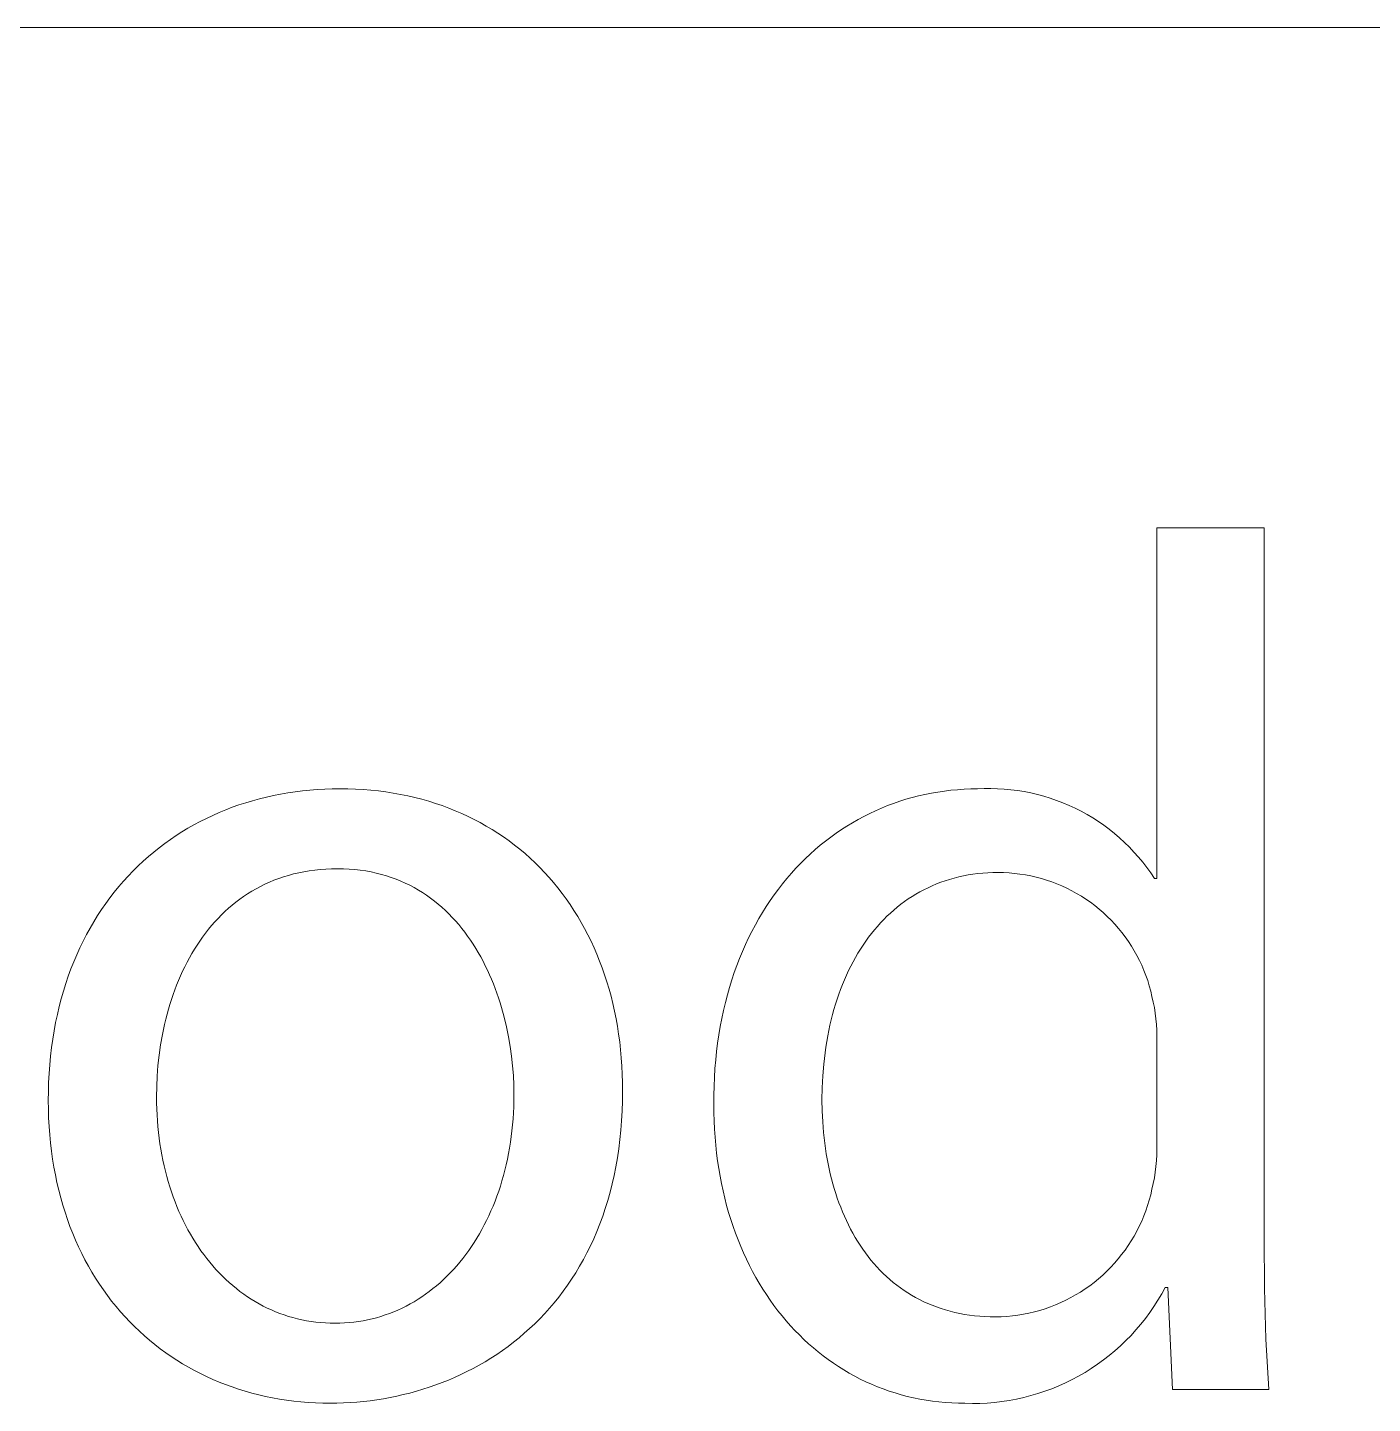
# Model space of a CAD drawing. Header units: millimetres. Extents: x -987 to 2591, y -102 to 2398.
# Drawn here: x 2455.67 to 2495.34, y 257.57 to 298.15 of the extents above; entities that cross this region are included whole.
import ezdxf

# ---------------------------------------------------------------- set-up
doc = ezdxf.new("R2010")
doc.units = ezdxf.units.MM
doc.header["$MEASUREMENT"] = 0
doc.layers.add('Domyślny', color=7, linetype='Continuous', true_color=0x000000)

msp = doc.modelspace()

# ---------------------------------------------------------------- linework, layer by layer
at = {"layer": 'Domyślny', "color": 18, "lineweight": 15, "true_color": 0x000000}
for p, q in [((2587.303, 298.147), (1238.647, 298.147)), ((2488.981, 273.049), (2488.981, 283.39)), ((2488.981, 283.39), (2492.15, 283.39)), ((2492.15, 283.39), (2492.15, 262.457)), ((2462.926, 275.498), (2463.136, 275.54)), ((2463.136, 275.54), (2463.348, 275.577)), ((2463.348, 275.577), (2463.562, 275.608)), ((2463.562, 275.608), (2463.778, 275.635)), ((2463.778, 275.635), (2463.996, 275.658)), ((2463.996, 275.658), (2464.216, 275.675)), ((2464.216, 275.675), (2464.437, 275.687)), ((2464.437, 275.687), (2464.66, 275.695)), ((2464.66, 275.695), (2464.884, 275.697)), ((2464.884, 275.697), (2465.116, 275.694)), ((2465.116, 275.694), (2465.346, 275.687)), ((2465.346, 275.687), (2465.574, 275.674)), ((2465.574, 275.674), (2465.798, 275.655)), ((2465.798, 275.655), (2466.021, 275.632)), ((2466.021, 275.632), (2466.241, 275.604)), ((2466.241, 275.604), (2466.458, 275.57)), ((2466.458, 275.57), (2466.672, 275.532)), ((2466.672, 275.532), (2466.884, 275.488)), ((2482.141, 275.53), (2482.33, 275.568)), ((2482.33, 275.568), (2482.521, 275.601)), ((2482.521, 275.601), (2482.713, 275.629)), ((2482.713, 275.629), (2482.906, 275.652)), ((2482.906, 275.652), (2483.101, 275.67)), ((2483.101, 275.67), (2483.297, 275.683)), ((2483.297, 275.683), (2483.493, 275.691)), ((2483.493, 275.691), (2483.691, 275.694)), ((2483.691, 275.694), (2483.889, 275.702)), ((2483.889, 275.702), (2484.087, 275.705)), ((2484.087, 275.705), (2484.284, 275.7)), ((2484.284, 275.7), (2484.482, 275.688)), ((2484.482, 275.688), (2484.679, 275.67)), ((2484.679, 275.67), (2484.875, 275.645)), ((2484.875, 275.645), (2485.071, 275.614)), ((2485.071, 275.614), (2485.265, 275.575)), ((2485.265, 275.575), (2485.458, 275.53)), ((2461.515, 275.076), (2461.709, 275.15)), ((2461.709, 275.15), (2461.906, 275.22)), ((2461.906, 275.22), (2462.106, 275.285)), ((2462.106, 275.285), (2462.307, 275.346)), ((2462.307, 275.346), (2462.511, 275.401)), ((2462.511, 275.401), (2462.717, 275.452)), ((2462.717, 275.452), (2462.926, 275.498)), ((2466.884, 275.488), (2467.093, 275.44)), ((2467.093, 275.44), (2467.299, 275.387)), ((2467.299, 275.387), (2467.503, 275.329)), ((2467.503, 275.329), (2467.704, 275.266)), ((2467.704, 275.266), (2467.901, 275.199)), ((2467.901, 275.199), (2468.096, 275.127)), ((2468.096, 275.127), (2468.288, 275.05)), ((2480.686, 275.051), (2480.862, 275.127)), ((2480.862, 275.127), (2481.039, 275.199)), ((2481.039, 275.199), (2481.218, 275.267)), ((2481.218, 275.267), (2481.4, 275.329)), ((2481.4, 275.329), (2481.582, 275.387)), ((2481.582, 275.387), (2481.767, 275.439)), ((2481.767, 275.439), (2481.953, 275.487)), ((2481.953, 275.487), (2482.141, 275.53)), ((2485.458, 275.53), (2485.649, 275.479)), ((2485.649, 275.479), (2485.838, 275.421)), ((2485.838, 275.421), (2486.025, 275.356)), ((2486.025, 275.356), (2486.21, 275.285)), ((2486.21, 275.285), (2486.392, 275.208)), ((2486.392, 275.208), (2486.571, 275.125)), ((2460.58, 274.635), (2460.762, 274.733)), ((2460.762, 274.733), (2460.946, 274.825)), ((2460.946, 274.825), (2461.133, 274.913)), ((2461.133, 274.913), (2461.322, 274.997)), ((2461.322, 274.997), (2461.515, 275.076)), ((2468.288, 275.05), (2468.477, 274.969)), ((2468.477, 274.969), (2468.663, 274.883)), ((2468.663, 274.883), (2468.845, 274.793)), ((2468.845, 274.793), (2469.025, 274.698)), ((2480.005, 274.697), (2480.172, 274.792)), ((2480.172, 274.792), (2480.341, 274.883)), ((2480.341, 274.883), (2480.513, 274.969)), ((2480.513, 274.969), (2480.686, 275.051)), ((2486.571, 275.125), (2486.748, 275.035)), ((2486.748, 275.035), (2486.921, 274.94)), ((2486.921, 274.94), (2487.091, 274.839)), ((2487.091, 274.839), (2487.257, 274.732)), ((2487.257, 274.732), (2487.42, 274.619)), ((2459.883, 274.202), (2460.053, 274.317)), ((2460.053, 274.317), (2460.225, 274.427)), ((2460.225, 274.427), (2460.401, 274.534)), ((2460.401, 274.534), (2460.58, 274.635)), ((2469.025, 274.698), (2469.201, 274.599)), ((2469.201, 274.599), (2469.375, 274.495)), ((2469.375, 274.495), (2469.545, 274.388)), ((2469.545, 274.388), (2469.711, 274.275)), ((2479.361, 274.27), (2479.519, 274.383)), ((2479.519, 274.383), (2479.679, 274.492)), ((2479.679, 274.492), (2479.841, 274.597)), ((2479.841, 274.597), (2480.005, 274.697)), ((2487.42, 274.619), (2487.579, 274.501)), ((2487.579, 274.501), (2487.733, 274.377)), ((2487.733, 274.377), (2487.883, 274.248)), ((2459.392, 273.83), (2459.552, 273.958)), ((2459.552, 273.958), (2459.716, 274.082)), ((2459.716, 274.082), (2459.883, 274.202)), ((2469.711, 274.275), (2469.875, 274.159)), ((2469.875, 274.159), (2470.035, 274.038)), ((2470.035, 274.038), (2470.191, 273.914)), ((2470.191, 273.914), (2470.344, 273.785)), ((2478.905, 273.903), (2479.055, 274.03)), ((2479.055, 274.03), (2479.207, 274.152)), ((2479.207, 274.152), (2479.361, 274.27)), ((2487.883, 274.248), (2488.029, 274.114)), ((2488.029, 274.114), (2488.17, 273.975)), ((2488.17, 273.975), (2488.306, 273.832)), ((2458.93, 273.42), (2459.08, 273.561)), ((2459.08, 273.561), (2459.234, 273.698)), ((2459.234, 273.698), (2459.392, 273.83)), ((2470.344, 273.785), (2470.494, 273.652)), ((2470.494, 273.652), (2470.64, 273.515)), ((2470.64, 273.515), (2470.782, 273.374)), ((2478.474, 273.496), (2478.615, 273.636)), ((2478.615, 273.636), (2478.759, 273.771)), ((2478.759, 273.771), (2478.905, 273.903)), ((2488.306, 273.832), (2488.438, 273.684)), ((2488.438, 273.684), (2488.564, 273.531)), ((2488.564, 273.531), (2488.684, 273.374)), ((2458.499, 272.971), (2458.639, 273.124)), ((2458.639, 273.124), (2458.783, 273.274)), ((2458.783, 273.274), (2458.93, 273.42)), ((2463.222, 273.1), (2463.079, 273.051)), ((2463.368, 273.144), (2463.222, 273.1)), ((2463.516, 273.184), (2463.368, 273.144)), ((2463.668, 273.219), (2463.516, 273.184)), ((2463.822, 273.25), (2463.668, 273.219)), ((2463.98, 273.277), (2463.822, 273.25)), ((2464.14, 273.299), (2463.98, 273.277)), ((2464.304, 273.316), (2464.14, 273.299)), ((2464.47, 273.328), (2464.304, 273.316)), ((2464.64, 273.336), (2464.47, 273.328)), ((2464.813, 273.338), (2464.64, 273.336)), ((2464.986, 273.336), (2464.813, 273.338)), ((2465.156, 273.327), (2464.986, 273.336)), ((2465.322, 273.314), (2465.156, 273.327)), ((2465.486, 273.296), (2465.322, 273.314)), ((2465.646, 273.272), (2465.486, 273.296)), ((2465.803, 273.244), (2465.646, 273.272)), ((2465.956, 273.211), (2465.803, 273.244)), ((2466.107, 273.173), (2465.956, 273.211)), ((2466.254, 273.13), (2466.107, 273.173)), ((2466.399, 273.083), (2466.254, 273.13)), ((2470.782, 273.374), (2470.921, 273.23)), ((2470.921, 273.23), (2471.057, 273.081)), ((2478.07, 273.051), (2478.202, 273.204)), ((2478.202, 273.204), (2478.337, 273.352)), ((2478.337, 273.352), (2478.474, 273.496)), ((2483.138, 273.097), (2483.002, 273.063)), ((2483.276, 273.127), (2483.138, 273.097)), ((2483.416, 273.154), (2483.276, 273.127)), ((2483.558, 273.176), (2483.416, 273.154)), ((2483.702, 273.194), (2483.558, 273.176)), ((2483.848, 273.209), (2483.702, 273.194)), ((2483.997, 273.219), (2483.848, 273.209)), ((2484.147, 273.225), (2483.997, 273.219)), ((2484.299, 273.227), (2484.147, 273.225)), ((2484.46, 273.225), (2484.299, 273.227)), ((2484.622, 273.217), (2484.46, 273.225)), ((2484.783, 273.203), (2484.622, 273.217)), ((2484.943, 273.183), (2484.783, 273.203)), ((2485.103, 273.158), (2484.943, 273.183)), ((2485.262, 273.128), (2485.103, 273.158)), ((2485.419, 273.092), (2485.262, 273.128)), ((2488.684, 273.374), (2488.8, 273.213)), ((2488.8, 273.213), (2488.909, 273.049)), ((2458.23, 272.65), (2458.363, 272.812)), ((2458.363, 272.812), (2458.499, 272.971)), ((2462.41, 272.749), (2462.285, 272.677)), ((2462.538, 272.817), (2462.41, 272.749)), ((2462.669, 272.882), (2462.538, 272.817)), ((2462.803, 272.942), (2462.669, 272.882)), ((2462.94, 272.999), (2462.803, 272.942)), ((2463.079, 273.051), (2462.94, 272.999)), ((2466.54, 273.032), (2466.399, 273.083)), ((2466.678, 272.976), (2466.54, 273.032)), ((2466.813, 272.916), (2466.678, 272.976)), ((2466.945, 272.852), (2466.813, 272.916)), ((2467.073, 272.783), (2466.945, 272.852)), ((2467.199, 272.711), (2467.073, 272.783)), ((2467.322, 272.636), (2467.199, 272.711)), ((2471.057, 273.081), (2471.188, 272.928)), ((2471.188, 272.928), (2471.316, 272.772)), ((2471.316, 272.772), (2471.44, 272.612)), ((2477.695, 272.568), (2477.817, 272.733)), ((2477.817, 272.733), (2477.942, 272.894)), ((2477.942, 272.894), (2478.07, 273.051)), ((2482.11, 272.721), (2481.991, 272.657)), ((2482.231, 272.78), (2482.11, 272.721)), ((2482.354, 272.837), (2482.231, 272.78)), ((2482.48, 272.889), (2482.354, 272.837)), ((2482.607, 272.938), (2482.48, 272.889)), ((2482.737, 272.984), (2482.607, 272.938)), ((2482.868, 273.025), (2482.737, 272.984)), ((2483.002, 273.063), (2482.868, 273.025)), ((2485.575, 273.05), (2485.419, 273.092)), ((2485.73, 273.003), (2485.575, 273.05)), ((2485.883, 272.951), (2485.73, 273.003)), ((2486.034, 272.893), (2485.883, 272.951)), ((2486.183, 272.831), (2486.034, 272.893)), ((2486.33, 272.763), (2486.183, 272.831)), ((2486.474, 272.69), (2486.33, 272.763)), ((2488.909, 273.049), (2488.981, 273.049)), ((2457.855, 272.138), (2457.976, 272.313)), ((2457.976, 272.313), (2458.101, 272.484)), ((2458.101, 272.484), (2458.23, 272.65)), ((2461.814, 272.353), (2461.703, 272.264)), ((2461.928, 272.439), (2461.814, 272.353)), ((2462.044, 272.522), (2461.928, 272.439)), ((2462.163, 272.601), (2462.044, 272.522)), ((2462.285, 272.677), (2462.163, 272.601)), ((2467.442, 272.556), (2467.322, 272.636)), ((2467.559, 272.473), (2467.442, 272.556)), ((2467.672, 272.386), (2467.559, 272.473)), ((2467.783, 272.296), (2467.672, 272.386)), ((2467.891, 272.203), (2467.783, 272.296)), ((2471.44, 272.612), (2471.56, 272.448)), ((2471.56, 272.448), (2471.677, 272.281)), ((2477.461, 272.226), (2477.576, 272.399)), ((2477.576, 272.399), (2477.695, 272.568)), ((2481.429, 272.29), (2481.324, 272.206)), ((2481.537, 272.37), (2481.429, 272.29)), ((2481.647, 272.447), (2481.537, 272.37)), ((2481.76, 272.52), (2481.647, 272.447)), ((2481.874, 272.591), (2481.76, 272.52)), ((2481.991, 272.657), (2481.874, 272.591)), ((2486.615, 272.612), (2486.474, 272.69)), ((2486.754, 272.529), (2486.615, 272.612)), ((2486.89, 272.441), (2486.754, 272.529)), ((2487.022, 272.348), (2486.89, 272.441)), ((2487.152, 272.252), (2487.022, 272.348)), ((2457.625, 271.777), (2457.738, 271.96)), ((2457.738, 271.96), (2457.855, 272.138)), ((2461.388, 271.977), (2461.289, 271.875)), ((2461.49, 272.075), (2461.388, 271.977)), ((2461.595, 272.171), (2461.49, 272.075)), ((2461.703, 272.264), (2461.595, 272.171)), ((2467.996, 272.106), (2467.891, 272.203)), ((2468.099, 272.007), (2467.996, 272.106)), ((2468.198, 271.904), (2468.099, 272.007)), ((2468.294, 271.799), (2468.198, 271.904)), ((2471.677, 272.281), (2471.789, 272.11)), ((2471.789, 272.11), (2471.898, 271.935)), ((2471.898, 271.935), (2472.003, 271.757)), ((2477.242, 271.867), (2477.35, 272.048)), ((2477.35, 272.048), (2477.461, 272.226)), ((2481.021, 271.937), (2480.924, 271.841)), ((2481.12, 272.03), (2481.021, 271.937)), ((2481.221, 272.12), (2481.12, 272.03)), ((2481.324, 272.206), (2481.221, 272.12)), ((2487.278, 272.15), (2487.152, 272.252)), ((2487.4, 272.044), (2487.278, 272.15)), ((2487.518, 271.934), (2487.4, 272.044)), ((2487.633, 271.82), (2487.518, 271.934)), ((2457.411, 271.399), (2457.516, 271.59)), ((2457.516, 271.59), (2457.625, 271.777)), ((2461.007, 271.552), (2460.919, 271.439)), ((2461.098, 271.662), (2461.007, 271.552)), ((2461.192, 271.77), (2461.098, 271.662)), ((2461.289, 271.875), (2461.192, 271.77)), ((2468.388, 271.691), (2468.294, 271.799)), ((2468.479, 271.58), (2468.388, 271.691)), ((2468.567, 271.466), (2468.479, 271.58)), ((2472.003, 271.757), (2472.103, 271.575)), ((2472.103, 271.575), (2472.2, 271.39)), ((2476.941, 271.299), (2477.037, 271.492)), ((2477.037, 271.492), (2477.138, 271.682)), ((2477.138, 271.682), (2477.242, 271.867)), ((2480.649, 271.535), (2480.562, 271.427)), ((2480.738, 271.64), (2480.649, 271.535)), ((2480.83, 271.742), (2480.738, 271.64)), ((2480.924, 271.841), (2480.83, 271.742)), ((2487.743, 271.703), (2487.633, 271.82)), ((2487.85, 271.581), (2487.743, 271.703)), ((2487.952, 271.455), (2487.85, 271.581)), ((2457.214, 271.005), (2457.31, 271.204)), ((2457.31, 271.204), (2457.411, 271.399)), ((2460.67, 271.085), (2460.592, 270.962)), ((2460.75, 271.206), (2460.67, 271.085)), ((2460.833, 271.324), (2460.75, 271.206)), ((2460.919, 271.439), (2460.833, 271.324)), ((2468.652, 271.351), (2468.567, 271.466)), ((2468.734, 271.232), (2468.652, 271.351)), ((2468.814, 271.112), (2468.734, 271.232)), ((2468.891, 270.989), (2468.814, 271.112)), ((2472.2, 271.39), (2472.292, 271.202)), ((2472.292, 271.202), (2472.381, 271.01)), ((2476.759, 270.901), (2476.848, 271.102)), ((2476.848, 271.102), (2476.941, 271.299)), ((2480.315, 271.087), (2480.238, 270.968)), ((2480.395, 271.203), (2480.315, 271.087)), ((2480.477, 271.317), (2480.395, 271.203)), ((2480.562, 271.427), (2480.477, 271.317)), ((2488.049, 271.327), (2487.952, 271.455)), ((2488.142, 271.195), (2488.049, 271.327)), ((2488.231, 271.059), (2488.142, 271.195)), ((2457.034, 270.595), (2457.122, 270.802)), ((2457.122, 270.802), (2457.214, 271.005)), ((2460.446, 270.71), (2460.376, 270.581)), ((2460.518, 270.837), (2460.446, 270.71)), ((2460.592, 270.962), (2460.518, 270.837)), ((2468.965, 270.864), (2468.891, 270.989)), ((2469.037, 270.738), (2468.965, 270.864)), ((2469.106, 270.609), (2469.037, 270.738)), ((2472.381, 271.01), (2472.465, 270.815)), ((2472.465, 270.815), (2472.545, 270.616)), ((2476.594, 270.488), (2476.674, 270.696)), ((2476.674, 270.696), (2476.759, 270.901)), ((2480.09, 270.722), (2480.02, 270.595)), ((2480.163, 270.846), (2480.09, 270.722)), ((2480.238, 270.968), (2480.163, 270.846)), ((2488.314, 270.921), (2488.231, 271.059)), ((2488.393, 270.78), (2488.314, 270.921)), ((2488.467, 270.636), (2488.393, 270.78)), ((2456.873, 270.17), (2456.951, 270.385)), ((2456.951, 270.385), (2457.034, 270.595)), ((2460.245, 270.317), (2460.184, 270.182)), ((2460.309, 270.45), (2460.245, 270.317)), ((2460.376, 270.581), (2460.309, 270.45)), ((2469.172, 270.479), (2469.106, 270.609)), ((2469.236, 270.347), (2469.172, 270.479)), ((2469.296, 270.214), (2469.236, 270.347)), ((2472.545, 270.616), (2472.621, 270.415)), ((2472.621, 270.415), (2472.692, 270.21)), ((2476.445, 270.059), (2476.517, 270.275)), ((2476.517, 270.275), (2476.594, 270.488)), ((2479.887, 270.333), (2479.824, 270.199)), ((2479.952, 270.465), (2479.887, 270.333)), ((2480.02, 270.595), (2479.952, 270.465)), ((2488.536, 270.49), (2488.467, 270.636)), ((2488.599, 270.341), (2488.536, 270.49)), ((2488.658, 270.19), (2488.599, 270.341)), ((2456.729, 269.729), (2456.799, 269.951)), ((2456.799, 269.951), (2456.873, 270.17)), ((2460.069, 269.907), (2460.015, 269.767)), ((2460.125, 270.045), (2460.069, 269.907)), ((2460.184, 270.182), (2460.125, 270.045)), ((2469.355, 270.079), (2469.296, 270.214)), ((2469.411, 269.943), (2469.355, 270.079)), ((2469.464, 269.805), (2469.411, 269.943)), ((2472.692, 270.21), (2472.76, 270.002)), ((2472.76, 270.002), (2472.822, 269.791)), ((2476.377, 269.839), (2476.445, 270.059)), ((2479.707, 269.923), (2479.652, 269.781)), ((2479.764, 270.062), (2479.707, 269.923)), ((2479.824, 270.199), (2479.764, 270.062)), ((2488.711, 270.038), (2488.658, 270.19)), ((2488.759, 269.883), (2488.711, 270.038)), ((2488.801, 269.727), (2488.759, 269.883)), ((2456.605, 269.273), (2456.665, 269.503)), ((2456.665, 269.503), (2456.729, 269.729)), ((2459.916, 269.482), (2459.87, 269.338)), ((2459.964, 269.625), (2459.916, 269.482)), ((2460.015, 269.767), (2459.964, 269.625)), ((2469.514, 269.667), (2469.464, 269.805)), ((2469.562, 269.527), (2469.514, 269.667)), ((2469.608, 269.387), (2469.562, 269.527)), ((2472.822, 269.791), (2472.881, 269.577)), ((2472.881, 269.577), (2472.935, 269.36)), ((2476.254, 269.389), (2476.313, 269.616)), ((2476.313, 269.616), (2476.377, 269.839)), ((2479.549, 269.491), (2479.502, 269.342)), ((2479.599, 269.637), (2479.549, 269.491)), ((2479.652, 269.781), (2479.599, 269.637)), ((2488.838, 269.57), (2488.801, 269.727)), ((2488.875, 269.407), (2488.838, 269.57)), ((2456.5, 268.802), (2456.55, 269.039)), ((2456.55, 269.039), (2456.605, 269.273)), ((2459.786, 269.046), (2459.748, 268.898)), ((2459.827, 269.193), (2459.786, 269.046)), ((2459.87, 269.338), (2459.827, 269.193)), ((2469.651, 269.245), (2469.608, 269.387)), ((2469.73, 268.96), (2469.651, 269.245)), ((2472.935, 269.36), (2472.984, 269.14)), ((2472.984, 269.14), (2473.029, 268.917)), ((2476.149, 268.924), (2476.199, 269.158)), ((2476.199, 269.158), (2476.254, 269.389)), ((2479.415, 269.039), (2479.375, 268.884)), ((2479.457, 269.191), (2479.415, 269.039)), ((2479.502, 269.342), (2479.457, 269.191)), ((2488.907, 269.244), (2488.875, 269.407)), ((2488.933, 269.079), (2488.907, 269.244)), ((2488.953, 268.913), (2488.933, 269.079)), ((2456.455, 268.561), (2456.5, 268.802)), ((2459.713, 268.749), (2459.649, 268.449)), ((2459.748, 268.898), (2459.713, 268.749)), ((2469.799, 268.674), (2469.73, 268.96)), ((2469.858, 268.386), (2469.799, 268.674)), ((2473.029, 268.917), (2473.07, 268.691)), ((2473.07, 268.691), (2473.105, 268.462)), ((2476.062, 268.444), (2476.103, 268.686)), ((2476.103, 268.686), (2476.149, 268.924)), ((2479.338, 268.727), (2479.304, 268.568)), ((2479.375, 268.884), (2479.338, 268.727)), ((2488.969, 268.747), (2488.953, 268.913)), ((2488.978, 268.581), (2488.969, 268.747)), ((2456.38, 268.067), (2456.415, 268.316)), ((2456.415, 268.316), (2456.455, 268.561)), ((2459.649, 268.449), (2459.596, 268.146)), ((2469.908, 268.097), (2469.858, 268.386)), ((2473.105, 268.462), (2473.137, 268.231)), ((2473.137, 268.231), (2473.163, 267.996)), ((2476.026, 268.199), (2476.062, 268.444)), ((2479.243, 268.244), (2479.217, 268.08)), ((2479.272, 268.407), (2479.243, 268.244)), ((2479.304, 268.568), (2479.272, 268.407)), ((2488.982, 268.414), (2488.978, 268.581)), ((2488.981, 268.247), (2488.982, 268.414)), ((2488.981, 265.245), (2488.981, 268.247)), ((2456.351, 267.815), (2456.38, 268.067)), ((2459.552, 267.84), (2459.518, 267.533)), ((2459.596, 268.146), (2459.552, 267.84)), ((2469.948, 267.809), (2469.908, 268.097)), ((2473.163, 267.996), (2473.185, 267.759)), ((2475.968, 267.699), (2475.994, 267.951)), ((2475.994, 267.951), (2476.026, 268.199)), ((2479.194, 267.913), (2479.155, 267.575)), ((2479.217, 268.08), (2479.194, 267.913)), ((2456.307, 267.3), (2456.326, 267.559)), ((2456.326, 267.559), (2456.351, 267.815)), ((2459.518, 267.533), (2459.494, 267.224)), ((2469.979, 267.523), (2469.948, 267.809)), ((2470.001, 267.238), (2469.979, 267.523)), ((2473.185, 267.759), (2473.202, 267.52)), ((2473.202, 267.52), (2473.214, 267.278)), ((2475.93, 267.185), (2475.946, 267.444)), ((2475.946, 267.444), (2475.968, 267.699)), ((2479.155, 267.575), (2479.127, 267.229)), ((2456.285, 266.77), (2456.293, 267.037)), ((2456.293, 267.037), (2456.307, 267.3)), ((2459.494, 267.224), (2459.48, 266.916)), ((2470.015, 266.956), (2470.001, 267.238)), ((2473.214, 267.278), (2473.221, 267.033)), ((2473.221, 267.033), (2473.224, 266.786)), ((2475.919, 266.923), (2475.93, 267.185)), ((2479.127, 267.229), (2479.11, 266.878)), ((2456.282, 266.5), (2456.285, 266.77)), ((2459.48, 266.916), (2459.475, 266.607)), ((2459.475, 266.607), (2459.477, 266.43)), ((2470.019, 266.678), (2470.015, 266.956)), ((2470.017, 266.497), (2470.019, 266.678)), ((2473.224, 266.786), (2473.22, 266.488)), ((2475.911, 266.389), (2475.912, 266.658)), ((2475.912, 266.658), (2475.919, 266.923)), ((2479.11, 266.878), (2479.104, 266.52)), ((2456.285, 266.244), (2456.282, 266.5)), ((2456.293, 265.991), (2456.285, 266.244)), ((2459.477, 266.43), (2459.482, 266.253)), ((2459.482, 266.253), (2459.49, 266.079)), ((2470.004, 266.138), (2470.012, 266.316)), ((2470.012, 266.316), (2470.017, 266.497)), ((2473.22, 266.488), (2473.211, 266.195)), ((2475.914, 266.143), (2475.911, 266.389)), ((2479.104, 266.52), (2479.109, 266.195)), ((2456.306, 265.741), (2456.293, 265.991)), ((2459.49, 266.079), (2459.501, 265.906)), ((2459.501, 265.906), (2459.515, 265.734)), ((2469.978, 265.785), (2469.993, 265.961)), ((2469.993, 265.961), (2470.004, 266.138)), ((2473.195, 265.908), (2473.173, 265.626)), ((2473.211, 266.195), (2473.195, 265.908)), ((2475.921, 265.9), (2475.914, 266.143)), ((2475.932, 265.66), (2475.921, 265.9)), ((2479.109, 266.195), (2479.124, 265.873)), ((2479.124, 265.873), (2479.149, 265.556)), ((2456.324, 265.494), (2456.306, 265.741)), ((2456.348, 265.251), (2456.324, 265.494)), ((2459.515, 265.734), (2459.532, 265.564)), ((2459.532, 265.564), (2459.552, 265.396)), ((2459.552, 265.396), (2459.575, 265.229)), ((2469.916, 265.27), (2469.94, 265.44)), ((2469.94, 265.44), (2469.96, 265.612)), ((2469.96, 265.612), (2469.978, 265.785)), ((2473.173, 265.626), (2473.145, 265.349)), ((2475.949, 265.422), (2475.932, 265.66)), ((2475.969, 265.187), (2475.949, 265.422)), ((2479.149, 265.556), (2479.184, 265.243)), ((2456.376, 265.011), (2456.348, 265.251)), ((2456.409, 264.773), (2456.376, 265.011)), ((2459.575, 265.229), (2459.602, 265.064)), ((2459.602, 265.064), (2459.631, 264.901)), ((2469.859, 264.936), (2469.889, 265.102)), ((2469.889, 265.102), (2469.916, 265.27)), ((2473.11, 265.077), (2473.07, 264.811)), ((2473.145, 265.349), (2473.11, 265.077)), ((2475.995, 264.955), (2475.969, 265.187)), ((2479.184, 265.243), (2479.229, 264.935)), ((2488.98, 264.903), (2488.984, 265.074)), ((2488.984, 265.074), (2488.981, 265.245)), ((2456.448, 264.539), (2456.409, 264.773)), ((2459.631, 264.901), (2459.663, 264.74)), ((2459.663, 264.74), (2459.698, 264.58)), ((2459.698, 264.58), (2459.736, 264.422)), ((2469.751, 264.449), (2469.79, 264.609)), ((2469.79, 264.609), (2469.826, 264.772)), ((2469.826, 264.772), (2469.859, 264.936)), ((2473.07, 264.811), (2473.025, 264.55)), ((2476.024, 264.725), (2475.995, 264.955)), ((2476.058, 264.498), (2476.024, 264.725)), ((2479.229, 264.935), (2479.255, 264.784)), ((2479.255, 264.784), (2479.284, 264.633)), ((2479.284, 264.633), (2479.315, 264.485)), ((2488.956, 264.561), (2488.971, 264.732)), ((2488.971, 264.732), (2488.98, 264.903)), ((2456.491, 264.309), (2456.448, 264.539)), ((2456.539, 264.081), (2456.491, 264.309)), ((2459.736, 264.422), (2459.776, 264.267)), ((2459.776, 264.267), (2459.82, 264.113)), ((2469.665, 264.135), (2469.71, 264.291)), ((2469.71, 264.291), (2469.751, 264.449)), ((2472.973, 264.294), (2472.916, 264.042)), ((2473.025, 264.55), (2472.973, 264.294)), ((2476.097, 264.274), (2476.058, 264.498)), ((2476.139, 264.053), (2476.097, 264.274)), ((2479.315, 264.485), (2479.349, 264.337)), ((2479.349, 264.337), (2479.385, 264.192)), ((2479.385, 264.192), (2479.424, 264.048)), ((2488.876, 264.054), (2488.909, 264.222)), ((2488.909, 264.222), (2488.935, 264.391)), ((2488.935, 264.391), (2488.956, 264.561)), ((2456.591, 263.857), (2456.539, 264.081)), ((2456.649, 263.637), (2456.591, 263.857)), ((2459.82, 264.113), (2459.866, 263.961)), ((2459.866, 263.961), (2459.915, 263.812)), ((2459.915, 263.812), (2459.966, 263.664)), ((2469.515, 263.68), (2469.568, 263.83)), ((2469.568, 263.83), (2469.618, 263.981)), ((2469.618, 263.981), (2469.665, 264.135)), ((2472.854, 263.797), (2472.786, 263.556)), ((2472.916, 264.042), (2472.854, 263.797)), ((2476.186, 263.835), (2476.139, 264.053)), ((2476.237, 263.62), (2476.186, 263.835)), ((2479.424, 264.048), (2479.465, 263.905)), ((2479.465, 263.905), (2479.509, 263.765)), ((2479.509, 263.765), (2479.555, 263.626)), ((2488.801, 263.726), (2488.838, 263.887)), ((2488.838, 263.887), (2488.876, 264.054)), ((2456.71, 263.42), (2456.649, 263.637)), ((2456.777, 263.206), (2456.71, 263.42)), ((2459.966, 263.664), (2460.021, 263.519)), ((2460.021, 263.519), (2460.077, 263.376)), ((2460.077, 263.376), (2460.137, 263.235)), ((2469.341, 263.246), (2469.402, 263.388)), ((2469.402, 263.388), (2469.46, 263.533)), ((2469.46, 263.533), (2469.515, 263.68)), ((2472.786, 263.556), (2472.713, 263.32)), ((2476.292, 263.408), (2476.237, 263.62)), ((2476.351, 263.199), (2476.292, 263.408)), ((2479.555, 263.626), (2479.604, 263.489)), ((2479.604, 263.489), (2479.655, 263.354)), ((2488.657, 263.253), (2488.71, 263.409)), ((2488.71, 263.409), (2488.758, 263.567)), ((2488.758, 263.567), (2488.801, 263.726)), ((2456.848, 262.995), (2456.777, 263.206)), ((2456.923, 262.788), (2456.848, 262.995)), ((2460.137, 263.235), (2460.199, 263.096)), ((2460.199, 263.096), (2460.264, 262.96)), ((2460.264, 262.96), (2460.331, 262.826)), ((2469.144, 262.833), (2469.212, 262.968)), ((2469.212, 262.968), (2469.278, 263.106)), ((2469.278, 263.106), (2469.341, 263.246)), ((2472.635, 263.089), (2472.552, 262.863)), ((2472.713, 263.32), (2472.635, 263.089)), ((2476.414, 262.993), (2476.351, 263.199)), ((2476.481, 262.79), (2476.414, 262.993)), ((2479.655, 263.354), (2479.709, 263.221)), ((2479.709, 263.221), (2479.765, 263.091)), ((2479.765, 263.091), (2479.824, 262.962)), ((2479.824, 262.962), (2479.885, 262.835)), ((2488.534, 262.947), (2488.598, 263.099)), ((2488.598, 263.099), (2488.657, 263.253)), ((2457.003, 262.585), (2456.923, 262.788)), ((2457.087, 262.385), (2457.003, 262.585)), ((2460.331, 262.826), (2460.401, 262.694)), ((2460.401, 262.694), (2460.473, 262.565)), ((2460.473, 262.565), (2460.547, 262.439)), ((2468.924, 262.443), (2469, 262.57)), ((2469, 262.57), (2469.073, 262.7)), ((2469.073, 262.7), (2469.144, 262.833)), ((2472.464, 262.643), (2472.371, 262.427)), ((2472.552, 262.863), (2472.464, 262.643)), ((2476.552, 262.59), (2476.481, 262.79)), ((2476.627, 262.394), (2476.552, 262.59)), ((2479.885, 262.835), (2479.949, 262.71)), ((2479.949, 262.71), (2480.015, 262.588)), ((2480.015, 262.588), (2480.084, 262.468)), ((2488.31, 262.506), (2488.39, 262.65)), ((2488.39, 262.65), (2488.464, 262.798)), ((2488.464, 262.798), (2488.534, 262.947)), ((2457.175, 262.189), (2457.087, 262.385)), ((2457.268, 261.996), (2457.175, 262.189)), ((2460.547, 262.439), (2460.624, 262.315)), ((2460.624, 262.315), (2460.704, 262.194)), ((2460.704, 262.194), (2460.785, 262.075)), ((2468.683, 262.076), (2468.765, 262.196)), ((2468.765, 262.196), (2468.846, 262.318)), ((2468.846, 262.318), (2468.924, 262.443)), ((2472.274, 262.216), (2472.172, 262.01)), ((2472.371, 262.427), (2472.274, 262.216)), ((2476.706, 262.201), (2476.627, 262.394)), ((2476.788, 262.011), (2476.706, 262.201)), ((2480.084, 262.468), (2480.155, 262.351)), ((2480.155, 262.351), (2480.229, 262.235)), ((2480.229, 262.235), (2480.305, 262.122)), ((2488.042, 262.09), (2488.136, 262.226)), ((2488.136, 262.226), (2488.225, 262.364)), ((2488.225, 262.364), (2488.31, 262.506)), ((2492.15, 262.457), (2492.154, 260.963)), ((2457.365, 261.807), (2457.268, 261.996)), ((2457.465, 261.622), (2457.365, 261.807)), ((2460.785, 262.075), (2460.869, 261.959)), ((2460.869, 261.959), (2460.956, 261.846)), ((2460.956, 261.846), (2461.044, 261.736)), ((2461.044, 261.736), (2461.135, 261.628)), ((2468.329, 261.627), (2468.421, 261.735)), ((2468.421, 261.735), (2468.51, 261.846)), ((2468.51, 261.846), (2468.598, 261.96)), ((2468.598, 261.96), (2468.683, 262.076)), ((2472.065, 261.81), (2471.955, 261.614)), ((2472.172, 262.01), (2472.065, 261.81)), ((2476.874, 261.824), (2476.788, 262.011)), ((2476.963, 261.641), (2476.874, 261.824)), ((2480.305, 262.122), (2480.384, 262.012)), ((2480.384, 262.012), (2480.465, 261.904)), ((2480.465, 261.904), (2480.549, 261.799)), ((2480.549, 261.799), (2480.635, 261.697)), ((2487.732, 261.705), (2487.839, 261.83)), ((2487.839, 261.83), (2487.943, 261.958)), ((2487.943, 261.958), (2488.042, 262.09)), ((2457.57, 261.441), (2457.465, 261.622)), ((2457.679, 261.263), (2457.57, 261.441)), ((2461.135, 261.628), (2461.228, 261.523)), ((2461.228, 261.523), (2461.323, 261.421)), ((2461.323, 261.421), (2461.42, 261.323)), ((2468.042, 261.321), (2468.14, 261.42)), ((2468.14, 261.42), (2468.235, 261.522)), ((2468.235, 261.522), (2468.329, 261.627)), ((2471.84, 261.423), (2471.72, 261.236)), ((2471.955, 261.614), (2471.84, 261.423)), ((2477.057, 261.462), (2476.963, 261.641)), ((2477.153, 261.285), (2477.057, 261.462)), ((2480.635, 261.697), (2480.724, 261.597)), ((2480.724, 261.597), (2480.815, 261.5)), ((2480.815, 261.5), (2480.909, 261.406)), ((2480.909, 261.406), (2481.005, 261.315)), ((2487.259, 261.245), (2487.383, 261.354)), ((2487.383, 261.354), (2487.503, 261.467)), ((2487.503, 261.467), (2487.619, 261.584)), ((2487.619, 261.584), (2487.732, 261.705)), ((2457.792, 261.089), (2457.679, 261.263)), ((2457.908, 260.918), (2457.792, 261.089)), ((2461.42, 261.323), (2461.519, 261.227)), ((2461.519, 261.227), (2461.621, 261.134)), ((2461.621, 261.134), (2461.724, 261.044)), ((2461.724, 261.044), (2461.83, 260.958)), ((2461.83, 260.958), (2461.937, 260.874)), ((2467.522, 260.872), (2467.63, 260.955)), ((2467.63, 260.955), (2467.736, 261.042)), ((2467.736, 261.042), (2467.84, 261.131)), ((2467.84, 261.131), (2467.942, 261.224)), ((2467.942, 261.224), (2468.042, 261.321)), ((2471.597, 261.055), (2471.47, 260.879)), ((2471.72, 261.236), (2471.597, 261.055)), ((2477.254, 261.113), (2477.153, 261.285)), ((2477.357, 260.944), (2477.254, 261.113)), ((2477.464, 260.778), (2477.357, 260.944)), ((2481.005, 261.315), (2481.104, 261.226)), ((2481.104, 261.226), (2481.205, 261.141)), ((2481.205, 261.141), (2481.309, 261.058)), ((2481.309, 261.058), (2481.415, 260.979)), ((2481.415, 260.979), (2481.524, 260.903)), ((2486.727, 260.856), (2486.865, 260.946)), ((2486.865, 260.946), (2487, 261.041)), ((2487, 261.041), (2487.131, 261.141)), ((2487.131, 261.141), (2487.259, 261.245)), ((2489.231, 260.992), (2489.126, 260.801)), ((2489.302, 260.992), (2489.231, 260.992)), ((2489.445, 257.978), (2489.302, 260.992)), ((2492.154, 260.963), (2492.198, 259.47)), ((2458.028, 260.752), (2457.908, 260.918)), ((2458.152, 260.589), (2458.028, 260.752)), ((2458.28, 260.431), (2458.152, 260.589)), ((2461.937, 260.874), (2462.046, 260.794)), ((2462.046, 260.794), (2462.158, 260.717)), ((2462.158, 260.717), (2462.271, 260.644)), ((2462.271, 260.644), (2462.386, 260.573)), ((2462.386, 260.573), (2462.503, 260.507)), ((2466.956, 260.504), (2467.073, 260.571)), ((2467.073, 260.571), (2467.188, 260.641)), ((2467.188, 260.641), (2467.301, 260.715)), ((2467.301, 260.715), (2467.412, 260.791)), ((2467.412, 260.791), (2467.522, 260.872)), ((2471.204, 260.54), (2471.066, 260.378)), ((2471.339, 260.707), (2471.204, 260.54)), ((2471.47, 260.879), (2471.339, 260.707)), ((2477.575, 260.616), (2477.464, 260.778)), ((2477.688, 260.458), (2477.575, 260.616)), ((2481.524, 260.903), (2481.635, 260.83)), ((2481.635, 260.83), (2481.749, 260.76)), ((2481.749, 260.76), (2481.865, 260.694)), ((2481.865, 260.694), (2481.984, 260.631)), ((2481.984, 260.631), (2482.106, 260.571)), ((2482.106, 260.571), (2482.229, 260.515)), ((2485.995, 260.478), (2486.147, 260.543)), ((2486.147, 260.543), (2486.296, 260.614)), ((2486.296, 260.614), (2486.442, 260.689)), ((2486.442, 260.689), (2486.586, 260.77)), ((2486.586, 260.77), (2486.727, 260.856)), ((2489.015, 260.613), (2488.897, 260.429)), ((2489.126, 260.801), (2489.015, 260.613)), ((2458.411, 260.276), (2458.28, 260.431)), ((2458.546, 260.125), (2458.411, 260.276)), ((2458.684, 259.978), (2458.546, 260.125)), ((2462.503, 260.507), (2462.622, 260.443)), ((2462.622, 260.443), (2462.742, 260.383)), ((2462.742, 260.383), (2462.864, 260.327)), ((2462.864, 260.327), (2462.988, 260.274)), ((2462.988, 260.274), (2463.114, 260.225)), ((2463.114, 260.225), (2463.241, 260.18)), ((2463.241, 260.18), (2463.37, 260.138)), ((2463.37, 260.138), (2463.5, 260.1)), ((2465.964, 260.099), (2466.093, 260.137)), ((2466.093, 260.137), (2466.221, 260.178)), ((2466.221, 260.178), (2466.347, 260.224)), ((2466.347, 260.224), (2466.472, 260.273)), ((2466.472, 260.273), (2466.596, 260.325)), ((2466.596, 260.325), (2466.717, 260.381)), ((2466.717, 260.381), (2466.837, 260.441)), ((2466.837, 260.441), (2466.956, 260.504)), ((2470.924, 260.221), (2470.779, 260.068)), ((2471.066, 260.378), (2470.924, 260.221)), ((2477.805, 260.304), (2477.688, 260.458)), ((2477.925, 260.153), (2477.805, 260.304)), ((2478.048, 260.006), (2477.925, 260.153)), ((2482.229, 260.515), (2482.356, 260.463)), ((2482.356, 260.463), (2482.485, 260.414)), ((2482.485, 260.414), (2482.616, 260.368)), ((2482.616, 260.368), (2482.75, 260.326)), ((2482.75, 260.326), (2482.886, 260.288)), ((2482.886, 260.288), (2483.025, 260.254)), ((2483.025, 260.254), (2483.167, 260.224)), ((2483.167, 260.224), (2483.311, 260.197)), ((2483.311, 260.197), (2483.457, 260.174)), ((2483.457, 260.174), (2483.606, 260.156)), ((2483.606, 260.156), (2483.758, 260.141)), ((2483.758, 260.141), (2483.912, 260.131)), ((2483.912, 260.131), (2484.068, 260.124)), ((2484.068, 260.124), (2484.227, 260.122)), ((2484.227, 260.122), (2484.392, 260.126)), ((2484.392, 260.126), (2484.557, 260.136)), ((2484.557, 260.136), (2484.721, 260.152)), ((2484.721, 260.152), (2484.884, 260.173)), ((2484.884, 260.173), (2485.047, 260.2)), ((2485.047, 260.2), (2485.209, 260.232)), ((2485.209, 260.232), (2485.369, 260.27)), ((2485.369, 260.27), (2485.528, 260.314)), ((2485.528, 260.314), (2485.686, 260.363)), ((2485.686, 260.363), (2485.842, 260.418)), ((2485.842, 260.418), (2485.995, 260.478)), ((2488.773, 260.25), (2488.643, 260.074)), ((2488.897, 260.429), (2488.773, 260.25)), ((2458.826, 259.836), (2458.684, 259.978)), ((2458.971, 259.697), (2458.826, 259.836)), ((2463.5, 260.1), (2463.632, 260.066)), ((2463.632, 260.066), (2463.766, 260.036)), ((2463.766, 260.036), (2463.901, 260.009)), ((2463.901, 260.009), (2464.037, 259.987)), ((2464.037, 259.987), (2464.175, 259.968)), ((2464.175, 259.968), (2464.315, 259.954)), ((2464.315, 259.954), (2464.456, 259.944)), ((2464.456, 259.944), (2464.598, 259.937)), ((2464.598, 259.937), (2464.741, 259.935)), ((2464.741, 259.935), (2464.882, 259.937)), ((2464.882, 259.937), (2465.021, 259.944)), ((2465.021, 259.944), (2465.16, 259.954)), ((2465.16, 259.954), (2465.297, 259.968)), ((2465.297, 259.968), (2465.433, 259.987)), ((2465.433, 259.987), (2465.568, 260.009)), ((2465.568, 260.009), (2465.701, 260.035)), ((2465.701, 260.035), (2465.833, 260.065)), ((2465.833, 260.065), (2465.964, 260.099)), ((2470.479, 259.777), (2470.324, 259.639)), ((2470.631, 259.921), (2470.479, 259.777)), ((2470.779, 260.068), (2470.631, 259.921)), ((2478.175, 259.863), (2478.048, 260.006)), ((2478.304, 259.724), (2478.175, 259.863)), ((2478.436, 259.589), (2478.304, 259.724)), ((2488.366, 259.738), (2488.219, 259.577)), ((2488.508, 259.904), (2488.366, 259.738)), ((2488.643, 260.074), (2488.508, 259.904)), ((2459.12, 259.562), (2458.971, 259.697)), ((2459.271, 259.432), (2459.12, 259.562)), ((2459.426, 259.306), (2459.271, 259.432)), ((2459.584, 259.183), (2459.426, 259.306)), ((2470.006, 259.376), (2469.843, 259.252)), ((2470.167, 259.505), (2470.006, 259.376)), ((2470.324, 259.639), (2470.167, 259.505)), ((2478.571, 259.458), (2478.436, 259.589)), ((2478.709, 259.331), (2478.571, 259.458)), ((2478.85, 259.208), (2478.709, 259.331)), ((2488.066, 259.421), (2487.909, 259.27)), ((2488.219, 259.577), (2488.066, 259.421)), ((2492.198, 259.47), (2492.281, 257.978)), ((2459.745, 259.065), (2459.584, 259.183)), ((2459.909, 258.952), (2459.745, 259.065)), ((2460.076, 258.842), (2459.909, 258.952)), ((2469.338, 258.906), (2469.165, 258.8)), ((2469.509, 259.017), (2469.338, 258.906)), ((2469.677, 259.132), (2469.509, 259.017)), ((2469.843, 259.252), (2469.677, 259.132)), ((2478.993, 259.089), (2478.85, 259.208)), ((2479.139, 258.974), (2478.993, 259.089)), ((2479.288, 258.863), (2479.139, 258.974)), ((2487.578, 258.985), (2487.406, 258.851)), ((2487.746, 259.124), (2487.578, 258.985)), ((2487.909, 259.27), (2487.746, 259.124)), ((2460.246, 258.737), (2460.076, 258.842)), ((2460.419, 258.636), (2460.246, 258.737)), ((2460.595, 258.54), (2460.419, 258.636)), ((2460.773, 258.448), (2460.595, 258.54)), ((2468.633, 258.509), (2468.452, 258.421)), ((2468.812, 258.602), (2468.633, 258.509)), ((2468.99, 258.699), (2468.812, 258.602)), ((2469.165, 258.8), (2468.99, 258.699)), ((2479.44, 258.757), (2479.288, 258.863)), ((2479.594, 258.655), (2479.44, 258.757)), ((2479.75, 258.557), (2479.594, 258.655)), ((2479.909, 258.463), (2479.75, 258.557)), ((2487.048, 258.601), (2486.863, 258.485)), ((2487.229, 258.723), (2487.048, 258.601)), ((2487.406, 258.851), (2487.229, 258.723)), ((2460.954, 258.36), (2460.773, 258.448)), ((2461.137, 258.277), (2460.954, 258.36)), ((2461.324, 258.198), (2461.137, 258.277)), ((2461.512, 258.124), (2461.324, 258.198)), ((2461.703, 258.055), (2461.512, 258.124)), ((2467.71, 258.114), (2467.521, 258.048)), ((2467.898, 258.184), (2467.71, 258.114)), ((2468.084, 258.259), (2467.898, 258.184)), ((2468.269, 258.338), (2468.084, 258.259)), ((2468.452, 258.421), (2468.269, 258.338)), ((2480.07, 258.374), (2479.909, 258.463)), ((2480.234, 258.29), (2480.07, 258.374)), ((2480.4, 258.21), (2480.234, 258.29)), ((2480.568, 258.134), (2480.4, 258.21)), ((2480.738, 258.063), (2480.568, 258.134)), ((2486.087, 258.088), (2485.885, 258.005)), ((2486.286, 258.177), (2486.087, 258.088)), ((2486.482, 258.273), (2486.286, 258.177)), ((2486.675, 258.376), (2486.482, 258.273)), ((2486.863, 258.485), (2486.675, 258.376)), ((2461.896, 257.99), (2461.703, 258.055)), ((2462.092, 257.929), (2461.896, 257.99)), ((2462.29, 257.873), (2462.092, 257.929)), ((2462.49, 257.822), (2462.29, 257.873)), ((2462.692, 257.776), (2462.49, 257.822)), ((2462.897, 257.735), (2462.692, 257.776)), ((2463.103, 257.698), (2462.897, 257.735)), ((2463.311, 257.666), (2463.103, 257.698)), ((2465.974, 257.678), (2465.777, 257.651)), ((2466.169, 257.709), (2465.974, 257.678)), ((2466.365, 257.745), (2466.169, 257.709)), ((2466.56, 257.785), (2466.365, 257.745)), ((2466.754, 257.829), (2466.56, 257.785)), ((2466.947, 257.877), (2466.754, 257.829)), ((2467.139, 257.93), (2466.947, 257.877)), ((2467.331, 257.987), (2467.139, 257.93)), ((2467.521, 258.048), (2467.331, 257.987)), ((2480.911, 257.997), (2480.738, 258.063)), ((2481.085, 257.935), (2480.911, 257.997)), ((2481.262, 257.878), (2481.085, 257.935)), ((2481.44, 257.826), (2481.262, 257.878)), ((2481.62, 257.778), (2481.44, 257.826)), ((2481.803, 257.736), (2481.62, 257.778)), ((2481.987, 257.698), (2481.803, 257.736)), ((2482.173, 257.665), (2481.987, 257.698)), ((2484.84, 257.698), (2484.626, 257.658)), ((2485.053, 257.745), (2484.84, 257.698)), ((2485.265, 257.799), (2485.053, 257.745)), ((2485.474, 257.861), (2485.265, 257.799)), ((2485.681, 257.93), (2485.474, 257.861)), ((2485.885, 258.005), (2485.681, 257.93)), ((2492.281, 257.978), (2489.445, 257.978)), ((2463.521, 257.639), (2463.311, 257.666)), ((2463.733, 257.616), (2463.521, 257.639)), ((2463.947, 257.599), (2463.733, 257.616)), ((2464.162, 257.586), (2463.947, 257.599)), ((2464.379, 257.579), (2464.162, 257.586)), ((2464.598, 257.576), (2464.379, 257.579)), ((2464.794, 257.578), (2464.598, 257.576)), ((2464.991, 257.585), (2464.794, 257.578)), ((2465.187, 257.595), (2464.991, 257.585)), ((2465.384, 257.609), (2465.187, 257.595)), ((2465.581, 257.628), (2465.384, 257.609)), ((2465.777, 257.651), (2465.581, 257.628)), ((2482.36, 257.637), (2482.173, 257.665)), ((2482.549, 257.614), (2482.36, 257.637)), ((2482.74, 257.596), (2482.549, 257.614)), ((2482.933, 257.583), (2482.74, 257.596)), ((2483.126, 257.575), (2482.933, 257.583)), ((2483.322, 257.573), (2483.126, 257.575)), ((2483.54, 257.568), (2483.322, 257.573)), ((2483.758, 257.571), (2483.54, 257.568)), ((2483.976, 257.582), (2483.758, 257.571)), ((2484.193, 257.6), (2483.976, 257.582)), ((2484.41, 257.625), (2484.193, 257.6)), ((2484.626, 257.658), (2484.41, 257.625))]:
    msp.add_line(p, q, dxfattribs=at)

doc.saveas('drawing.dxf')
